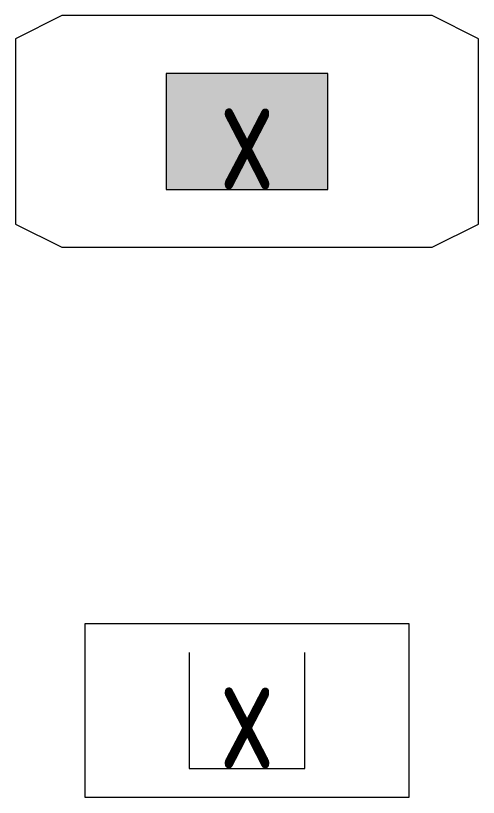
# Model space of a CAD drawing. Header units: metres. Extents: x -162 to 83385, y -62392 to -1971.
# Drawn here: x 19000.4 to 19200.4, y -42429.3 to -42091.8 of the extents above; entities that cross this region are included whole.
import ezdxf
from ezdxf.enums import TextEntityAlignment as Align

# ---------------------------------------------------------------- set-up
doc = ezdxf.new("R2010")
doc.units = ezdxf.units.M
doc.header["$LTSCALE"] = 0.5
for name, color, linetype, lineweight in [('ELIN_Attribut_01_Produkt_ID', 7, 'Continuous', 0), ('ELIN_Attribut_02_Stromkreis', 7, 'Continuous', 0), ('ELIN_Attribut_03_Verteilerbereich', 7, 'Continuous', 0), ('ELIN_Attribut_04_Montagehoehe', 7, 'Continuous', 0), ('ELIN_Attribut_05_Montageart', 7, 'Continuous', 0), ('ELIN_Attribut_06_Tuernummer', 7, 'Continuous', 0), ('ELIN_Attribut_07_Bemerkung', 7, 'Continuous', 0), ('ELIN_Attribut_08_Adresse', 7, 'Continuous', 0), ('ELIN_Attribut_10_AKZ1', 7, 'Continuous', 0), ('ELIN_Attribut_11_AKZ2', 7, 'Continuous', 0), ('ELIN_Attribut_12_Sonstiges1', 7, 'Continuous', 0), ('ELIN_Attribut_13_Sonstiges2', 7, 'Continuous', 0), ('ELIN_Attribut_14_Bauteil', 7, 'Continuous', 0), ('ELIN_Attribut_15_Ebene', 7, 'Continuous', 0), ('ELIN_Attribut_16_Raumnummer', 7, 'Continuous', 0), ('ELIN_Attribut_17_Raumname', 7, 'Continuous', 0), ('ELIN_Attribut_18_Montageabschnitt', 7, 'Continuous', 0), ('ELIN_Attribut_Basispunkt', 2, 'Continuous', 0), ('ELIN_Attribute_GEMOS', 11, 'Continuous', 0), ('ELIN_KTF_DE_Haengestiel', 7, 'Continuous', 0)]:
    doc.layers.add(name, color=color, linetype=linetype, lineweight=lineweight)
doc.layers.get('0').off()
doc.styles.add('ELIN_Attribute', font='isocp.shx', dxfattribs={"width": 0.8})

# ---------------------------------------------------------------- blocks, each defined once
blk = doc.blocks.new('ELIN_TS_Haengestiel-schwer-400-einseitig')
at = {"color": 0, "lineweight": 0}
for points in [[(100, 40), (80, 50), (-80, 50), (-100, 40), (-100, -40), (-80, -50), (80, -50), (100, -40)], [(-35, 25), (-35, -25), (35, -25), (35, 25)]]:
    blk.add_lwpolyline(points, close=True, dxfattribs=at)
blk.add_solid([(-35, -25), (-35, 25), (35, -25), (35, 25)], dxfattribs=at)
at = {"layer": 'ELIN_Attribut_01_Produkt_ID', "color": 7, "style": 'ELIN_Attribute', "width": 0.8, "flags": 8}
blk.add_attdef('01_PRODUKT_ID', (168.42, 185.38, 0), '', height=150, dxfattribs=at)
at = {"layer": 'ELIN_Attribut_02_Stromkreis', "color": 7, "style": 'ELIN_Attribute', "width": 0.8, "flags": 8}
blk.add_attdef('02_STROMKREIS', (168.42, -14.62, 0), '', height=150, dxfattribs=at)
at = {"layer": 'ELIN_Attribut_03_Verteilerbereich', "color": 7, "style": 'ELIN_Attribute', "width": 0.8, "flags": 8}
blk.add_attdef('03_VERTEILERBEREICH', (-247.54, -404.4, 0), '', height=125, dxfattribs=at)
at = {"layer": 'ELIN_Attribut_04_Montagehoehe', "color": 7, "style": 'ELIN_Attribute', "width": 0.8, "flags": 8}
blk.add_attdef('04_MONTAGEHOEHE', (-104.91, -14.62, 0), '', height=125, dxfattribs=at)
at = {"layer": 'ELIN_Attribut_05_Montageart', "color": 7, "style": 'ELIN_Attribute', "width": 0.8, "flags": 8}
blk.add_attdef('05_MONTAGEART', (168.42, -204.4, 0), '', height=125, dxfattribs=at)
at = {"layer": 'ELIN_Attribut_06_Tuernummer', "color": 7, "style": 'ELIN_Attribute', "width": 0.8, "flags": 8}
blk.add_attdef('06_TUERNUMMER', (-104.91, -214.62, 0), '', height=125, dxfattribs=at)
at = {"layer": 'ELIN_Attribut_07_Bemerkung', "color": 7, "style": 'ELIN_Attribute', "width": 0.8, "flags": 8}
blk.add_attdef('07_BEMERKUNG', (-247.54, -604.4, 0), '', height=125, dxfattribs=at)
at = {"layer": 'ELIN_Attribut_08_Adresse', "color": 7, "style": 'ELIN_Attribute', "width": 0.8, "flags": 8}
blk.add_attdef('08_ADRESSE', (-247.54, -804.4, 0), '', height=125, dxfattribs=at)
at = {"layer": 'ELIN_Attribut_10_AKZ1', "color": 7, "style": 'ELIN_Attribute', "width": 0.8, "flags": 8}
blk.add_attdef('10_AKZ1', (-247.54, -1204.4, 0), '', height=125, dxfattribs=at)
at = {"layer": 'ELIN_Attribut_11_AKZ2', "color": 7, "style": 'ELIN_Attribute', "width": 0.8, "flags": 8}
blk.add_attdef('11_AKZ2', (-247.54, -1404.4, 0), '', height=125, dxfattribs=at)
at = {"layer": 'ELIN_Attribut_12_Sonstiges1', "color": 7, "style": 'ELIN_Attribute', "width": 0.8, "flags": 8}
blk.add_attdef('12_SONSTIGES1', (-247.54, -1604.4, 0), '', height=125, dxfattribs=at)
at = {"layer": 'ELIN_Attribut_13_Sonstiges2', "color": 7, "style": 'ELIN_Attribute', "width": 0.8, "flags": 8}
blk.add_attdef('13_SONSTIGES2', (-247.54, -1804.4, 0), '', height=125, dxfattribs=at)
at = {"layer": 'ELIN_Attribut_14_Bauteil', "color": 7, "style": 'ELIN_Attribute', "width": 0.8, "flags": 8}
blk.add_attdef('14_BAUTEIL', (-247.54, -2004.4, 0), '', height=125, dxfattribs=at)
at = {"layer": 'ELIN_Attribut_15_Ebene', "color": 7, "style": 'ELIN_Attribute', "width": 0.8, "flags": 8}
blk.add_attdef('15_EBENE', (-247.54, -2204.4, 0), '', height=125, dxfattribs=at)
at = {"layer": 'ELIN_Attribut_16_Raumnummer', "color": 7, "style": 'ELIN_Attribute', "width": 0.8, "flags": 8}
blk.add_attdef('16_RAUMNUMMER', (-247.54, -2404.4, 0), '', height=125, dxfattribs=at)
at = {"layer": 'ELIN_Attribut_17_Raumname', "color": 7, "style": 'ELIN_Attribute', "width": 0.8, "flags": 8}
blk.add_attdef('17_RAUMNAME', (-247.54, -2604.4, 0), '', height=125, dxfattribs=at)
at = {"layer": 'ELIN_Attribut_18_Montageabschnitt', "color": 7, "style": 'ELIN_Attribute', "width": 0.8, "flags": 8}
blk.add_attdef('18_MONTAGEABSCHNITT', (-247.54, -2804.4, 0), '', height=125, dxfattribs=at)
at = {"layer": 'ELIN_Attribut_Basispunkt', "style": 'ELIN_Attribute', "width": 0.8, "flags": 8}
blk.add_attdef('Basispunkt', text='', height=50, dxfattribs=at).set_placement((0, 0), align=Align.MIDDLE)
at = {"layer": 'ELIN_Attribute_GEMOS', "style": 'ELIN_Attribute', "width": 0.6}
for tag, p in [('G01_PRO02ID', (1620.46, 183.63)), ('G02_BEZEICHNUNG', (1620.46, -14.62, 0)), ('G03_DESCRIPTION', (1620.46, -204.4, 0)), ('G04_GEMOS-SYMBOL', (1623.81, -404.4, 0)), ('G05_GEMOS-TYP', (1623.81, -604.4, 0)), ('G06_ORTSKENNUNG', (1620.46, -804.4, 0)), ('G08_FREI1', (1620.46, -1004.4, 0)), ('G08_FREI2', (1620.46, -1204.4, 0))]:
    blk.add_attdef(tag, p, '', height=125, dxfattribs=at)
blk = doc.blocks.new('*U586')
at = {"color": 0, "lineweight": 0}
blk.add_lwpolyline([(-70, -37.5), (-70, 37.5), (70, 37.5), (70, -37.5)], close=True, dxfattribs=at)
blk.add_lwpolyline([(-25, 25), (-25, -25), (25, -25), (25, 25)], dxfattribs=at)
at = {"layer": 'ELIN_Attribut_01_Produkt_ID', "color": 7, "style": 'ELIN_Attribute', "width": 0.8, "flags": 8}
blk.add_attdef('01_PRODUKT_ID', (168.42, 185.38, 0), '', height=150, dxfattribs=at)
at = {"layer": 'ELIN_Attribut_02_Stromkreis', "color": 7, "style": 'ELIN_Attribute', "width": 0.8, "flags": 8}
blk.add_attdef('02_STROMKREIS', (168.42, -14.62, 0), '', height=150, dxfattribs=at)
at = {"layer": 'ELIN_Attribut_03_Verteilerbereich', "color": 7, "style": 'ELIN_Attribute', "width": 0.8, "flags": 8}
blk.add_attdef('03_VERTEILERBEREICH', (-247.54, -404.4, 0), '', height=125, dxfattribs=at)
at = {"layer": 'ELIN_Attribut_04_Montagehoehe', "color": 7, "style": 'ELIN_Attribute', "width": 0.8, "flags": 8}
blk.add_attdef('04_MONTAGEHOEHE', (-104.91, -14.62, 0), '', height=125, dxfattribs=at)
at = {"layer": 'ELIN_Attribut_05_Montageart', "color": 7, "style": 'ELIN_Attribute', "width": 0.8, "flags": 8}
blk.add_attdef('05_MONTAGEART', (168.42, -204.4, 0), '', height=125, dxfattribs=at)
at = {"layer": 'ELIN_Attribut_06_Tuernummer', "color": 7, "style": 'ELIN_Attribute', "width": 0.8, "flags": 8}
blk.add_attdef('06_TUERNUMMER', (-104.91, -214.62, 0), '', height=125, dxfattribs=at)
at = {"layer": 'ELIN_Attribut_07_Bemerkung', "color": 7, "style": 'ELIN_Attribute', "width": 0.8, "flags": 8}
blk.add_attdef('07_BEMERKUNG', (-247.54, -604.4, 0), '', height=125, dxfattribs=at)
at = {"layer": 'ELIN_Attribut_08_Adresse', "color": 7, "style": 'ELIN_Attribute', "width": 0.8, "flags": 8}
blk.add_attdef('08_ADRESSE', (-247.54, -804.4, 0), '', height=125, dxfattribs=at)
at = {"layer": 'ELIN_Attribut_10_AKZ1', "color": 7, "style": 'ELIN_Attribute', "width": 0.8, "flags": 8}
blk.add_attdef('10_AKZ1', (-247.54, -1204.4, 0), '', height=125, dxfattribs=at)
at = {"layer": 'ELIN_Attribut_11_AKZ2', "color": 7, "style": 'ELIN_Attribute', "width": 0.8, "flags": 8}
blk.add_attdef('11_AKZ2', (-247.54, -1404.4, 0), '', height=125, dxfattribs=at)
at = {"layer": 'ELIN_Attribut_12_Sonstiges1', "color": 7, "style": 'ELIN_Attribute', "width": 0.8, "flags": 8}
blk.add_attdef('12_SONSTIGES1', (-247.54, -1604.4, 0), '', height=125, dxfattribs=at)
at = {"layer": 'ELIN_Attribut_13_Sonstiges2', "color": 7, "style": 'ELIN_Attribute', "width": 0.8, "flags": 8}
blk.add_attdef('13_SONSTIGES2', (-247.54, -1804.4, 0), '', height=125, dxfattribs=at)
at = {"layer": 'ELIN_Attribut_14_Bauteil', "color": 7, "style": 'ELIN_Attribute', "width": 0.8, "flags": 8}
blk.add_attdef('14_BAUTEIL', (-247.54, -2004.4, 0), '', height=125, dxfattribs=at)
at = {"layer": 'ELIN_Attribut_15_Ebene', "color": 7, "style": 'ELIN_Attribute', "width": 0.8, "flags": 8}
blk.add_attdef('15_EBENE', (-247.54, -2204.4, 0), '', height=125, dxfattribs=at)
at = {"layer": 'ELIN_Attribut_16_Raumnummer', "color": 7, "style": 'ELIN_Attribute', "width": 0.8, "flags": 8}
blk.add_attdef('16_RAUMNUMMER', (-247.54, -2404.4, 0), '', height=125, dxfattribs=at)
at = {"layer": 'ELIN_Attribut_17_Raumname', "color": 7, "style": 'ELIN_Attribute', "width": 0.8, "flags": 8}
blk.add_attdef('17_RAUMNAME', (-247.54, -2604.4, 0), '', height=125, dxfattribs=at)
at = {"layer": 'ELIN_Attribut_18_Montageabschnitt', "color": 7, "style": 'ELIN_Attribute', "width": 0.8, "flags": 8}
blk.add_attdef('18_MONTAGEABSCHNITT', (-247.54, -2804.4, 0), '', height=125, dxfattribs=at)
at = {"layer": 'ELIN_Attribut_Basispunkt', "style": 'ELIN_Attribute', "width": 0.8, "flags": 8}
blk.add_attdef('Basispunkt', text='', height=50, dxfattribs=at).set_placement((0, 0), align=Align.MIDDLE)
at = {"layer": 'ELIN_Attribute_GEMOS', "style": 'ELIN_Attribute', "width": 0.6}
for tag, p in [('G01_PRO02ID', (1620.46, 183.63)), ('G02_BEZEICHNUNG', (1620.46, -14.62, 0)), ('G03_DESCRIPTION', (1620.46, -204.4, 0)), ('G04_GEMOS-SYMBOL', (1623.81, -404.4, 0)), ('G05_GEMOS-TYP', (1623.81, -604.4, 0)), ('G06_ORTSKENNUNG', (1620.46, -804.4, 0)), ('G08_FREI1', (1620.46, -1004.4, 0)), ('G08_FREI2', (1620.46, -1204.4, 0))]:
    blk.add_attdef(tag, p, '', height=125, dxfattribs=at)

msp = doc.modelspace()

# ---------------------------------------------------------------- block references
at = {"layer": 'ELIN_KTF_DE_Haengestiel', "lineweight": 0}
ref = msp.add_blockref('ELIN_TS_Haengestiel-schwer-400-einseitig', (19100.45, -42141.79), dxfattribs=at)
ref.add_attrib('Basispunkt', 'x', dxfattribs={"layer": 'ELIN_Attribut_Basispunkt', "height": 50, "style": 'ELIN_Attribute', "width": 0.8}).set_placement((19100.45, -42141.79), align=Align.MIDDLE)
ref = msp.add_blockref('*U586', (19100.45, -42391.79), dxfattribs=at)
ref.add_attrib('Basispunkt', 'x', dxfattribs={"layer": 'ELIN_Attribut_Basispunkt', "height": 50, "style": 'ELIN_Attribute', "width": 0.8}).set_placement((19100.45, -42391.79), align=Align.MIDDLE)

doc.saveas('drawing.dxf')
